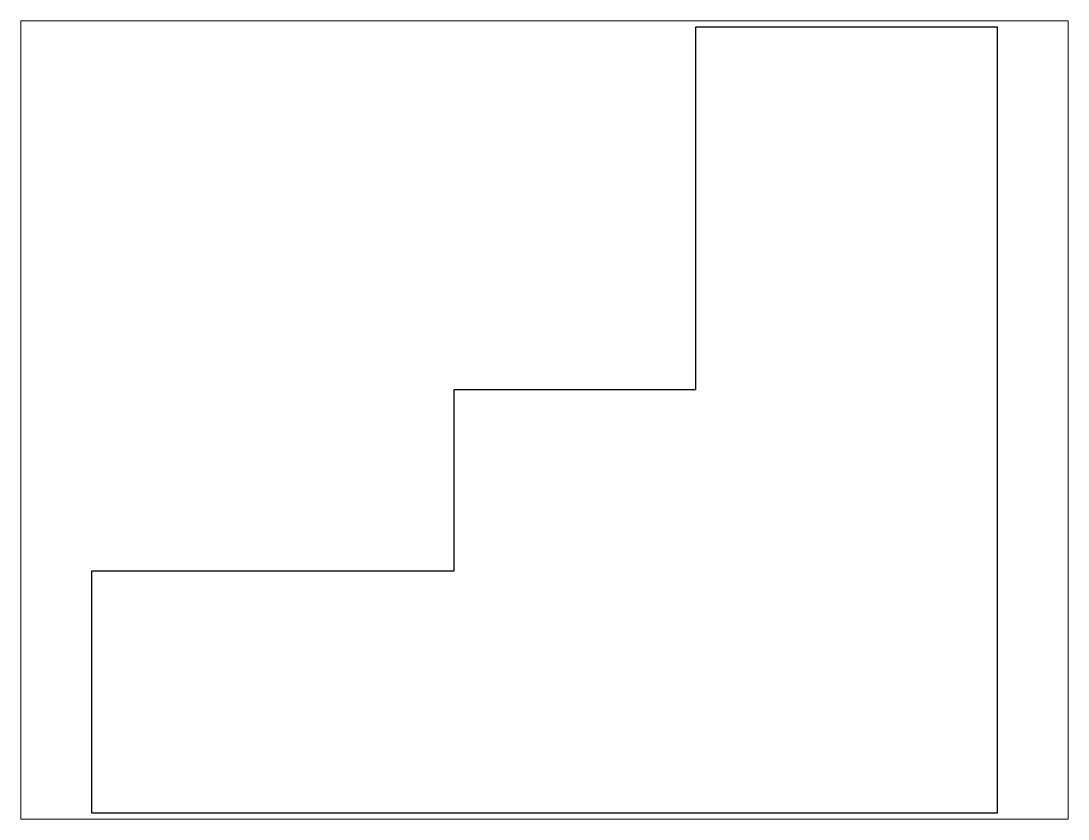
# Paper-space layout 'Layout1' of a CAD drawing. Header units: inches. Extents: x 1.05 to 9.45, y 0.8 to 7.2.
# The model-space entities are those that its viewports show. They can reach past a viewport. Long polylines and large blocks are cut down to what shows.
import ezdxf

# ---------------------------------------------------------------- set-up
doc = ezdxf.new("R2010")
doc.units = ezdxf.units.IN
doc.header["$MEASUREMENT"] = 0

msp = doc.modelspace()

# ---------------------------------------------------------------- linework, layer by layer
for p, q in [((76.154, 70.421), (51.154, 70.421)), ((51.154, 70.421), (51.154, 40.421)), ((76.154, 5.421), (76.154, 70.421)), ((51.154, 40.421), (31.154, 40.421)), ((31.154, 40.421), (31.154, 25.421)), ((31.154, 25.421), (1.154, 25.421)), ((1.154, 25.421), (1.154, 5.421)), ((1.154, 5.421), (76.154, 5.421))]:
    msp.add_line(p, q)

psp = doc.layouts.get("Layout1")

# ---------------------------------------------------------------- viewports
at = {"layer": '0'}
psp.add_viewport(center=(5.25, 4), size=(8.4, 6.4), view_center_point=(38.6535, 37.9206), view_height=66.045576, dxfattribs=at)

doc.saveas('drawing.dxf')
